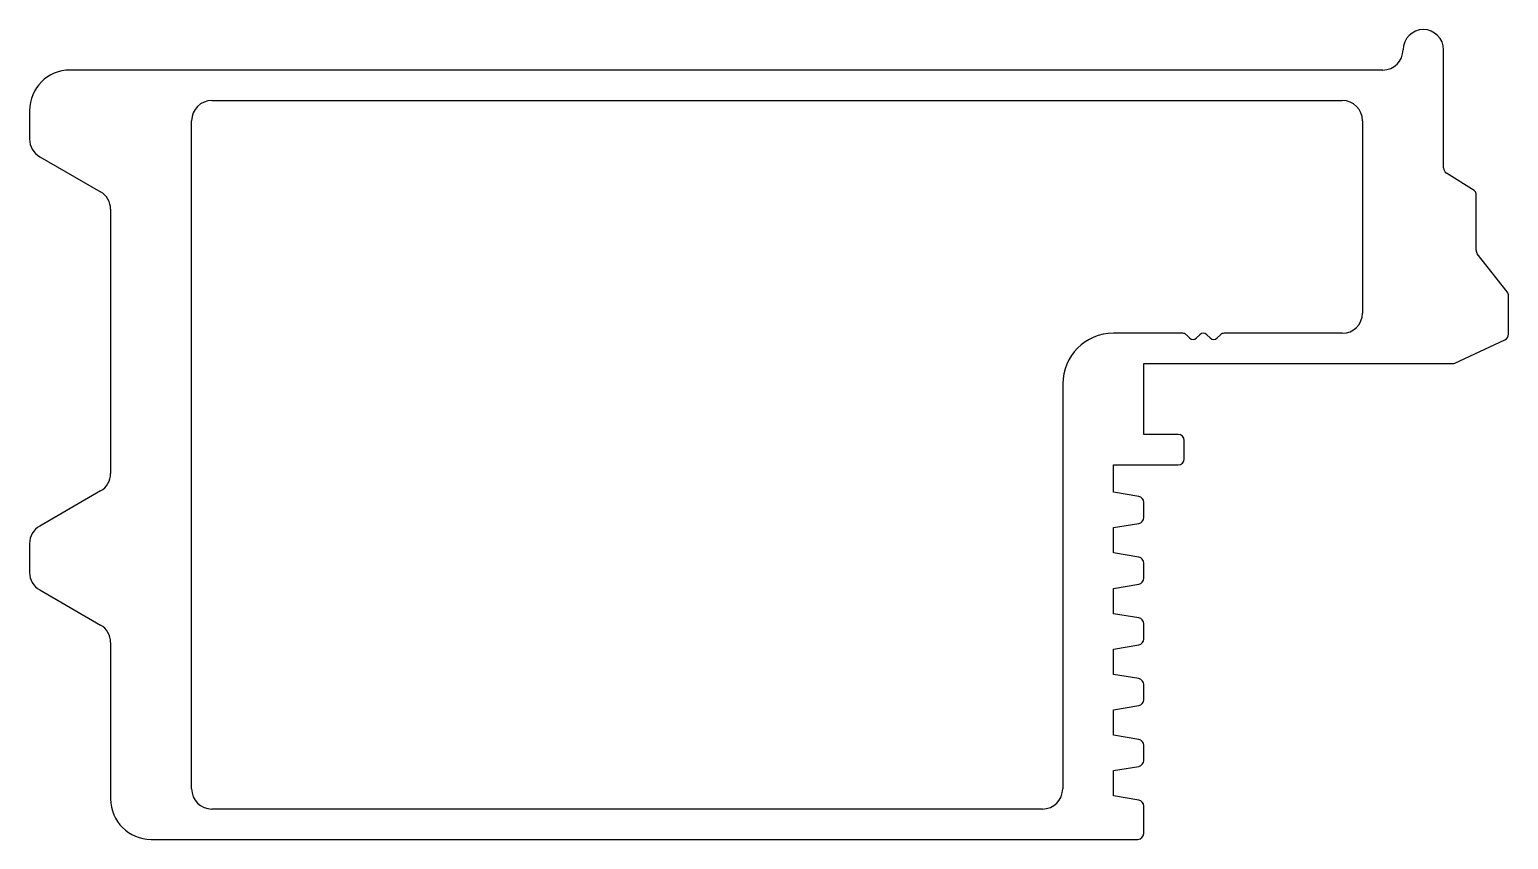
# Model space of a CAD drawing. Header units: millimetres. Extents: x 1154.5 to 1227.5, y 1009.1 to 1049.1.
import ezdxf

# ---------------------------------------------------------------- set-up
doc = ezdxf.new("R2010")
doc.units = ezdxf.units.MM
doc.layers.add('gruba', color=10, linetype='Continuous', lineweight=40)

msp = doc.modelspace()

# ---------------------------------------------------------------- linework, layer by layer
at = {"layer": 'gruba', "color": 0, "lineweight": -2}
for p, q in [((1224.339, 1042.285), (1224.339, 1048.119)), ((1221.339, 1047.119), (1156.539, 1047.119)), ((1163.539, 1045.619), (1219.339, 1045.619)), ((1154.539, 1045.119), (1154.539, 1043.706)), ((1162.539, 1011.619), (1162.539, 1044.619)), ((1220.339, 1044.619), (1220.339, 1035.119)), ((1155.039, 1042.84), (1158.039, 1041.108)), ((1225.845, 1041.178), (1224.48, 1042.031)), ((1225.939, 1038.223), (1225.939, 1041.008)), ((1158.539, 1040.242), (1158.539, 1027.196)), ((1227.475, 1036.161), (1226.003, 1038.038)), ((1227.539, 1034.069), (1227.539, 1035.975)), ((1211.463, 1034.119), (1208.039, 1034.119)), ((1211.796, 1033.89), (1211.64, 1034.046)), ((1212.305, 1034.046), (1212.149, 1033.89)), ((1212.814, 1033.89), (1212.658, 1034.046)), ((1213.323, 1034.046), (1213.168, 1033.89)), ((1219.339, 1034.119), (1213.5, 1034.119)), ((1224.9, 1032.647), (1227.366, 1033.797)), ((1209.539, 1029.119), (1209.539, 1032.619)), ((1209.539, 1032.619), (1224.773, 1032.619)), ((1205.539, 1031.619), (1205.539, 1011.619)), ((1211.239, 1029.119), (1209.539, 1029.119)), ((1211.539, 1027.919), (1211.539, 1028.819)), ((1208.039, 1026.27), (1208.039, 1027.619)), ((1208.039, 1027.619), (1211.239, 1027.619)), ((1158.039, 1026.33), (1155.039, 1024.598)), ((1209.289, 1026.061), (1208.039, 1026.27)), ((1209.539, 1025.023), (1209.539, 1025.765)), ((1208.039, 1024.518), (1209.289, 1024.727)), ((1208.039, 1023.27), (1208.039, 1024.518)), ((1154.539, 1023.732), (1154.539, 1022.306)), ((1209.289, 1023.061), (1208.039, 1023.27)), ((1209.539, 1022.023), (1209.539, 1022.765)), ((1155.039, 1021.44), (1158.039, 1019.708)), ((1208.039, 1021.518), (1209.289, 1021.727)), ((1208.039, 1020.27), (1208.039, 1021.518)), ((1209.289, 1020.061), (1208.039, 1020.27)), ((1209.539, 1019.023), (1209.539, 1019.765)), ((1158.539, 1018.842), (1158.539, 1011.119)), ((1208.039, 1018.518), (1209.289, 1018.727)), ((1208.039, 1017.27), (1208.039, 1018.518)), ((1209.289, 1017.061), (1208.039, 1017.27)), ((1209.539, 1016.023), (1209.539, 1016.765)), ((1208.039, 1015.518), (1209.289, 1015.727)), ((1208.039, 1014.27), (1208.039, 1015.518)), ((1209.289, 1014.061), (1208.039, 1014.27)), ((1209.539, 1013.023), (1209.539, 1013.765)), ((1208.039, 1012.518), (1209.289, 1012.727)), ((1208.039, 1011.27), (1208.039, 1012.518)), ((1209.289, 1011.061), (1208.039, 1011.27)), ((1204.539, 1010.619), (1163.539, 1010.619)), ((1209.539, 1009.419), (1209.539, 1010.765)), ((1160.539, 1009.119), (1209.239, 1009.119))]:
    msp.add_line(p, q, dxfattribs=at)
for centre, radius, start, end in [((1223.339, 1048.119), 1, 90, 180), ((1223.339, 1048.119), 1, 0, 90), ((1221.339, 1048.119), 1, 270, 0), ((1156.539, 1045.119), 2, 90, 180), ((1163.539, 1044.619), 1, 90, 180), ((1219.339, 1044.619), 1, 0, 90), ((1155.539, 1043.706), 1, 180, 240), ((1224.639, 1042.285), 0.3, 180, 237.99462), ((1157.539, 1040.242), 1, 0, 60), ((1225.739, 1041.008), 0.2, 0, 57.99462), ((1226.239, 1038.223), 0.3, 180, 218.10758), ((1227.239, 1035.975), 0.3, 0, 38.10758), ((1219.339, 1035.119), 1, 270, 0), ((1208.039, 1031.619), 2.5, 90, 180), ((1211.463, 1033.869), 0.25, 45, 90), ((1211.973, 1034.067), 0.25, 225, 315), ((1212.482, 1033.869), 0.25, 45, 135), ((1212.991, 1034.067), 0.25, 225, 315), ((1213.5, 1033.869), 0.25, 90, 135), ((1227.239, 1034.069), 0.3, 295, 0), ((1224.773, 1032.919), 0.3, 270, 295), ((1211.239, 1028.819), 0.3, 0, 90), ((1211.239, 1027.919), 0.3, 270, 360), ((1157.539, 1027.196), 1, 300, 0), ((1209.239, 1025.765), 0.3, 0, 80.5), ((1209.239, 1025.023), 0.3, 279.5, 360), ((1155.539, 1023.732), 1, 120, 180), ((1209.239, 1022.765), 0.3, 0, 80.5), ((1155.539, 1022.306), 1, 180, 240), ((1209.239, 1022.023), 0.3, 279.5, 360), ((1209.239, 1019.765), 0.3, 0, 80.5), ((1157.539, 1018.842), 1, 0, 60), ((1209.239, 1019.023), 0.3, 279.5, 360), ((1209.239, 1016.765), 0.3, 0, 80.5), ((1209.239, 1016.023), 0.3, 279.5, 360), ((1209.239, 1013.765), 0.3, 0, 80.5), ((1209.239, 1013.023), 0.3, 279.5, 360), ((1160.539, 1011.119), 2, 180, 270), ((1163.539, 1011.619), 1, 180, 270), ((1204.539, 1011.619), 1, 270, 0), ((1209.239, 1010.765), 0.3, 0, 80.5), ((1209.239, 1009.419), 0.3, 270, 0)]:
    msp.add_arc(centre, radius, start, end, dxfattribs=at)

doc.saveas('drawing.dxf')
